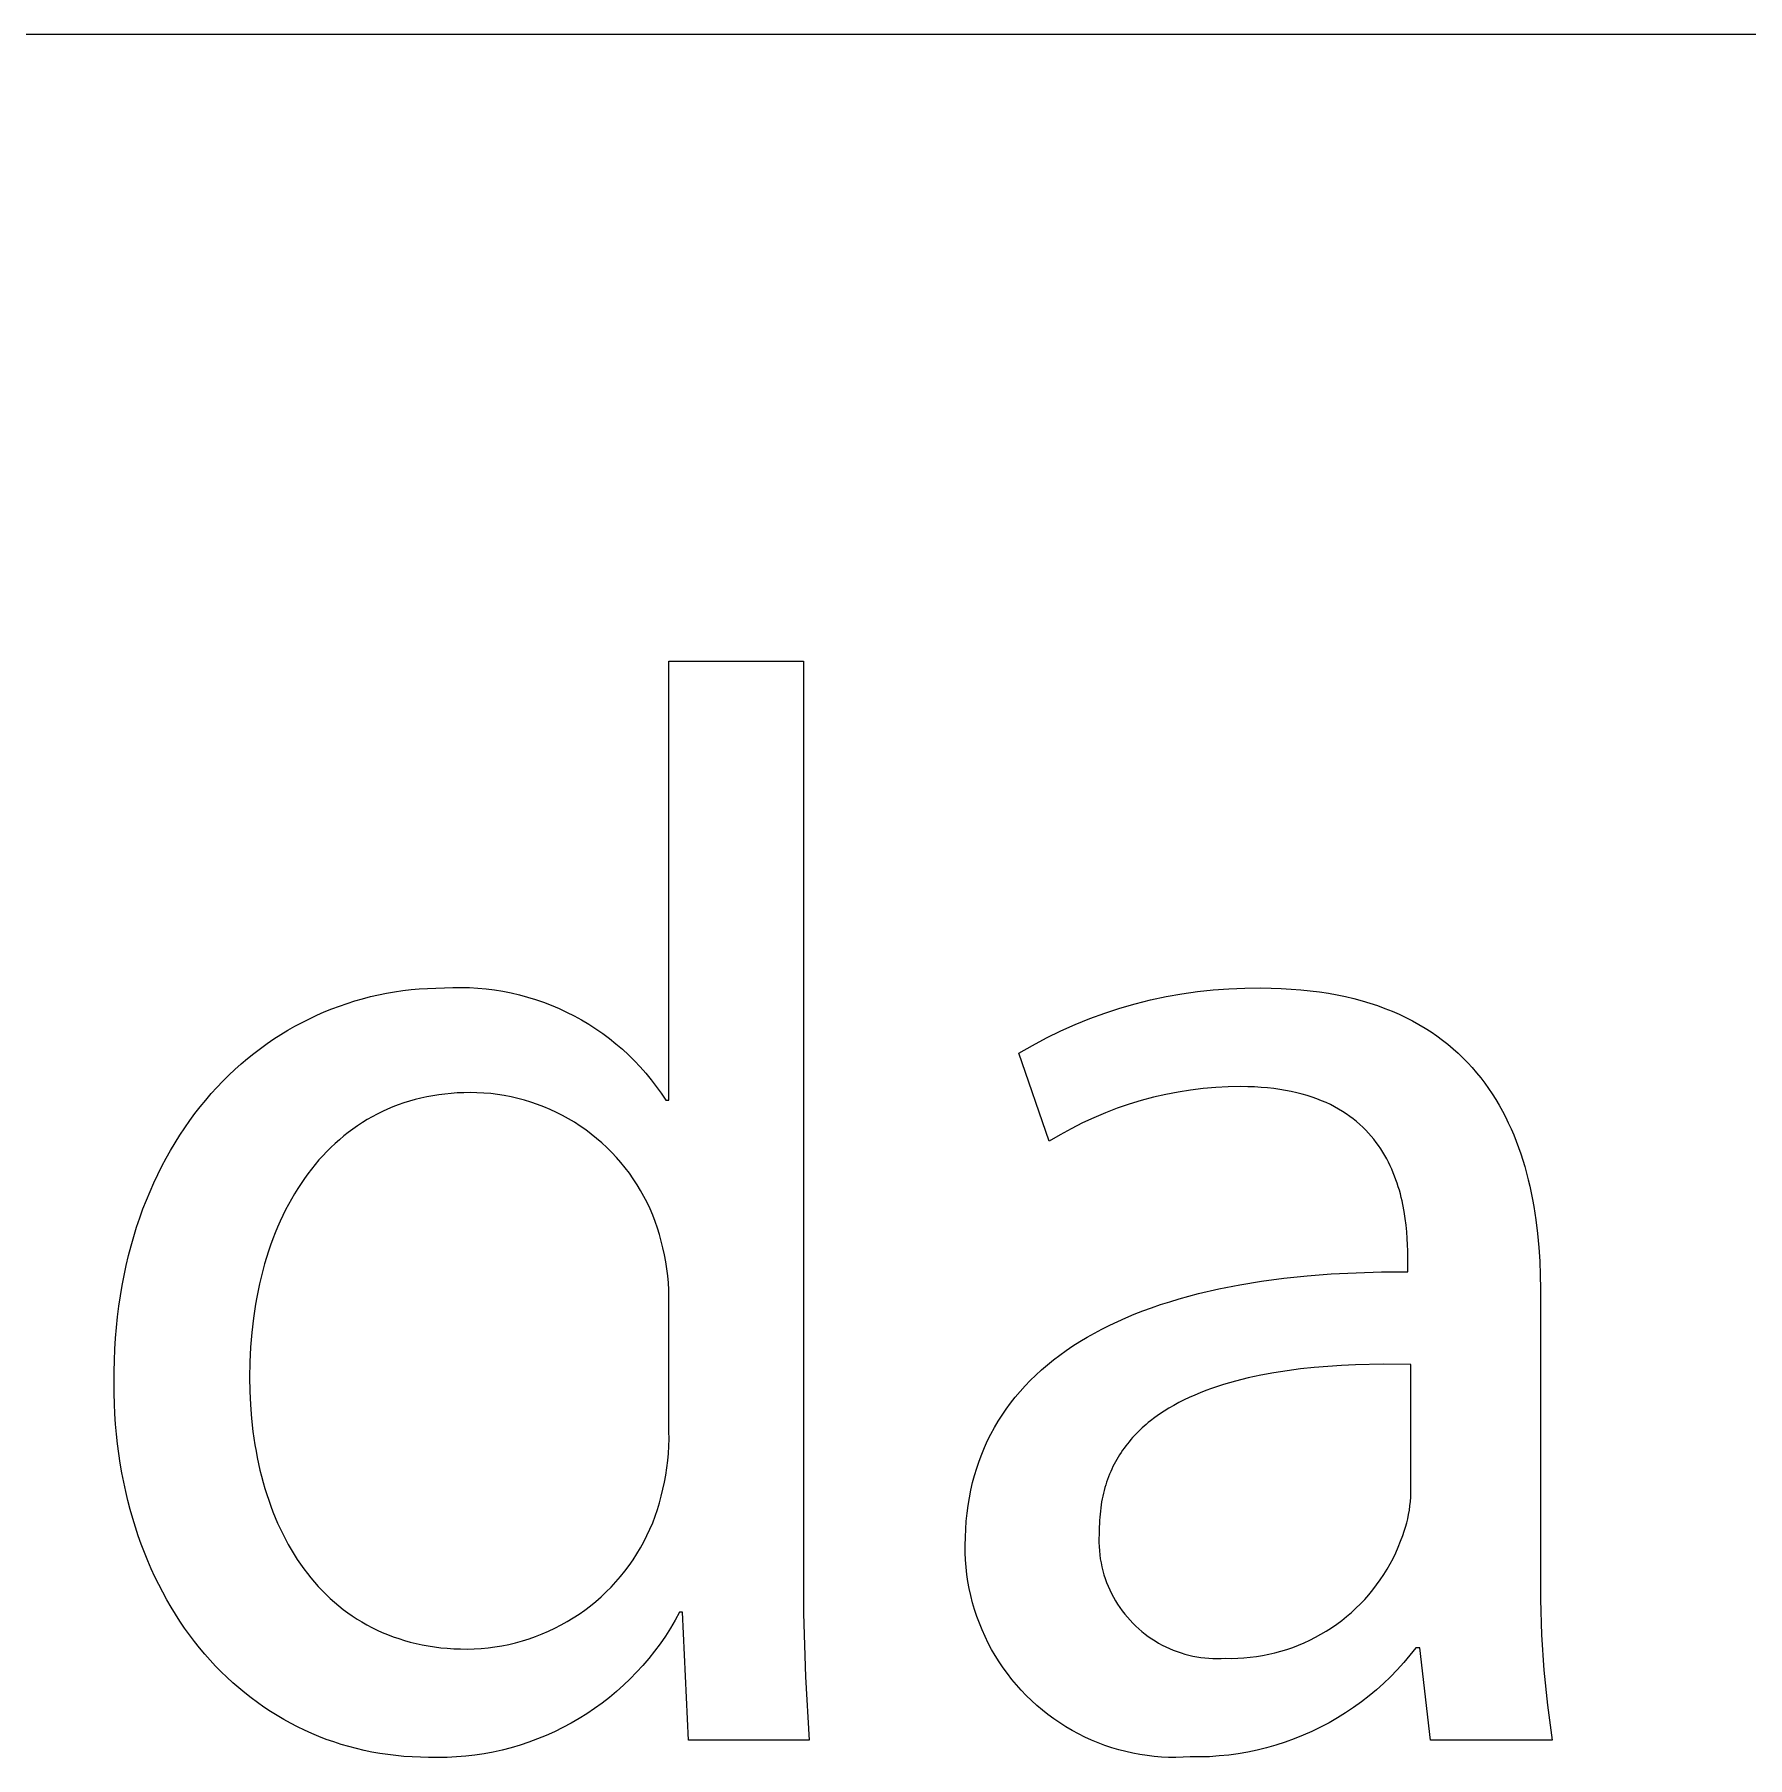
# Model space of a CAD drawing. Header units: millimetres. Extents: x 1383 to 4664, y -160 to 2132.
# Drawn here: x 4556.97 to 4593.97, y 169.63 to 206.84 of the extents above; entities that cross this region are included whole.
import ezdxf

# ---------------------------------------------------------------- set-up
doc = ezdxf.new("R2010")
doc.units = ezdxf.units.MM
doc.header["$MEASUREMENT"] = 0
doc.layers.add('Domyślny', color=7, linetype='Continuous', true_color=0x000000)

msp = doc.modelspace()

# ---------------------------------------------------------------- linework, layer by layer
at = {"layer": 'Domyślny', "color": 18, "lineweight": 15, "true_color": 0x000000}
for p, q in [((4660.842, 206.844), (3424.001, 206.844)), ((4570.671, 183.826), (4570.671, 193.31)), ((4570.671, 193.31), (4573.577, 193.31)), ((4573.577, 193.31), (4573.577, 174.113)), ((4564.226, 186.063), (4564.398, 186.102)), ((4564.398, 186.102), (4564.572, 186.137)), ((4564.572, 186.137), (4564.747, 186.167)), ((4564.747, 186.167), (4564.923, 186.193)), ((4564.923, 186.193), (4565.1, 186.214)), ((4565.1, 186.214), (4565.279, 186.231)), ((4565.279, 186.231), (4565.458, 186.242)), ((4565.458, 186.242), (4565.638, 186.249)), ((4565.638, 186.249), (4565.82, 186.252)), ((4565.82, 186.252), (4566.001, 186.26)), ((4566.001, 186.26), (4566.183, 186.262)), ((4566.183, 186.262), (4566.364, 186.258)), ((4566.364, 186.258), (4566.545, 186.247)), ((4566.545, 186.247), (4566.726, 186.23)), ((4566.726, 186.23), (4566.906, 186.208)), ((4566.906, 186.208), (4567.085, 186.179)), ((4567.085, 186.179), (4567.263, 186.143)), ((4567.263, 186.143), (4567.44, 186.102)), ((4567.44, 186.102), (4567.615, 186.055)), ((4581.41, 186.064), (4581.747, 186.125)), ((4581.747, 186.125), (4582.086, 186.173)), ((4582.086, 186.173), (4582.426, 186.21)), ((4582.426, 186.21), (4582.768, 186.235)), ((4582.768, 186.235), (4583.11, 186.248)), ((4583.11, 186.248), (4583.452, 186.25)), ((4583.452, 186.25), (4583.677, 186.247)), ((4583.677, 186.247), (4583.896, 186.24)), ((4583.896, 186.24), (4584.111, 186.228)), ((4584.111, 186.228), (4584.319, 186.212)), ((4584.319, 186.212), (4584.523, 186.191)), ((4584.523, 186.191), (4584.722, 186.165)), ((4584.722, 186.165), (4584.916, 186.135)), ((4584.916, 186.135), (4585.105, 186.101)), ((4585.105, 186.101), (4585.288, 186.063)), ((4563.064, 185.662), (4563.225, 185.733)), ((4563.225, 185.733), (4563.388, 185.799)), ((4563.388, 185.799), (4563.552, 185.86)), ((4563.552, 185.86), (4563.718, 185.917)), ((4563.718, 185.917), (4563.886, 185.97)), ((4563.886, 185.97), (4564.055, 186.019)), ((4564.055, 186.019), (4564.226, 186.063)), ((4567.615, 186.055), (4567.789, 186.002)), ((4567.789, 186.002), (4567.96, 185.943)), ((4567.96, 185.943), (4568.13, 185.878)), ((4568.13, 185.878), (4568.297, 185.807)), ((4568.297, 185.807), (4568.461, 185.73)), ((4568.461, 185.73), (4568.623, 185.648)), ((4579.766, 185.59), (4580.088, 185.708)), ((4580.088, 185.708), (4580.414, 185.814)), ((4580.414, 185.814), (4580.743, 185.909)), ((4580.743, 185.909), (4581.075, 185.993)), ((4581.075, 185.993), (4581.41, 186.064)), ((4585.288, 186.063), (4585.467, 186.02)), ((4585.467, 186.02), (4585.642, 185.974)), ((4585.642, 185.974), (4585.811, 185.923)), ((4585.811, 185.923), (4585.976, 185.869)), ((4585.976, 185.869), (4586.136, 185.81)), ((4586.136, 185.81), (4586.292, 185.748)), ((4586.292, 185.748), (4586.443, 185.682)), ((4562.289, 185.246), (4562.44, 185.338)), ((4562.44, 185.338), (4562.593, 185.425)), ((4562.593, 185.425), (4562.748, 185.508)), ((4562.748, 185.508), (4562.905, 185.587)), ((4562.905, 185.587), (4563.064, 185.662)), ((4568.623, 185.648), (4568.782, 185.561)), ((4568.782, 185.561), (4568.938, 185.468)), ((4568.938, 185.468), (4569.091, 185.37)), ((4569.091, 185.37), (4569.24, 185.266)), ((4579.136, 185.322), (4579.449, 185.462)), ((4579.449, 185.462), (4579.766, 185.59)), ((4586.443, 185.682), (4586.589, 185.613)), ((4586.589, 185.613), (4586.732, 185.54)), ((4586.732, 185.54), (4586.87, 185.464)), ((4586.87, 185.464), (4587.003, 185.384)), ((4587.003, 185.384), (4587.133, 185.302)), ((4561.849, 184.946), (4561.994, 185.05)), ((4561.994, 185.05), (4562.14, 185.15)), ((4562.14, 185.15), (4562.289, 185.246)), ((4569.24, 185.266), (4569.385, 185.158)), ((4569.385, 185.158), (4569.527, 185.044)), ((4569.527, 185.044), (4569.665, 184.926)), ((4578.23, 184.84), (4578.526, 185.011)), ((4578.526, 185.011), (4578.829, 185.172)), ((4578.829, 185.172), (4579.136, 185.322)), ((4587.133, 185.302), (4587.258, 185.215)), ((4587.258, 185.215), (4587.379, 185.126)), ((4587.379, 185.126), (4587.496, 185.034)), ((4587.496, 185.034), (4587.609, 184.939)), ((4561.297, 184.489), (4561.431, 184.609)), ((4561.431, 184.609), (4561.568, 184.726)), ((4561.568, 184.726), (4561.707, 184.838)), ((4561.707, 184.838), (4561.849, 184.946)), ((4569.665, 184.926), (4569.798, 184.803)), ((4569.798, 184.803), (4569.928, 184.676)), ((4569.928, 184.676), (4570.053, 184.544)), ((4578.885, 182.939), (4578.23, 184.84)), ((4587.609, 184.939), (4587.718, 184.841)), ((4587.718, 184.841), (4587.823, 184.74)), ((4587.823, 184.74), (4587.924, 184.636)), ((4587.924, 184.636), (4588.022, 184.53)), ((4560.909, 184.104), (4561.036, 184.237)), ((4561.036, 184.237), (4561.165, 184.365)), ((4561.165, 184.365), (4561.297, 184.489)), ((4570.053, 184.544), (4570.173, 184.409)), ((4570.173, 184.409), (4570.288, 184.269)), ((4570.288, 184.269), (4570.399, 184.125)), ((4588.022, 184.53), (4588.116, 184.421)), ((4588.116, 184.421), (4588.206, 184.309)), ((4588.206, 184.309), (4588.292, 184.196)), ((4560.665, 183.828), (4560.786, 183.968)), ((4560.786, 183.968), (4560.909, 184.104)), ((4565.313, 183.871), (4565.188, 183.839)), ((4565.439, 183.898), (4565.313, 183.871)), ((4565.568, 183.922), (4565.439, 183.898)), ((4565.698, 183.943), (4565.568, 183.922)), ((4565.83, 183.96), (4565.698, 183.943)), ((4565.964, 183.973), (4565.83, 183.96)), ((4566.1, 183.983), (4565.964, 183.973)), ((4566.238, 183.988), (4566.1, 183.983)), ((4566.377, 183.99), (4566.238, 183.988)), ((4566.525, 183.988), (4566.377, 183.99)), ((4566.673, 183.98), (4566.525, 183.988)), ((4566.821, 183.968), (4566.673, 183.98)), ((4566.968, 183.95), (4566.821, 183.968)), ((4567.115, 183.927), (4566.968, 183.95)), ((4567.26, 183.899), (4567.115, 183.927)), ((4567.405, 183.866), (4567.26, 183.899)), ((4567.548, 183.828), (4567.405, 183.866)), ((4570.399, 184.125), (4570.505, 183.977)), ((4570.505, 183.977), (4570.605, 183.826)), ((4581.136, 183.89), (4580.873, 183.82)), ((4581.402, 183.951), (4581.136, 183.89)), ((4581.67, 184.002), (4581.402, 183.951)), ((4581.939, 184.045), (4581.67, 184.002)), ((4582.21, 184.078), (4581.939, 184.045)), ((4582.481, 184.101), (4582.21, 184.078)), ((4582.753, 184.115), (4582.481, 184.101)), ((4583.026, 184.119), (4582.753, 184.115)), ((4583.176, 184.117), (4583.026, 184.119)), ((4583.322, 184.112), (4583.176, 184.117)), ((4583.464, 184.104), (4583.322, 184.112)), ((4583.601, 184.092), (4583.464, 184.104)), ((4583.735, 184.077), (4583.601, 184.092)), ((4583.865, 184.06), (4583.735, 184.077)), ((4583.991, 184.039), (4583.865, 184.06)), ((4584.113, 184.015), (4583.991, 184.039)), ((4584.231, 183.989), (4584.113, 184.015)), ((4584.346, 183.959), (4584.231, 183.989)), ((4584.456, 183.927), (4584.346, 183.959)), ((4584.564, 183.893), (4584.456, 183.927)), ((4584.668, 183.856), (4584.564, 183.893)), ((4584.768, 183.816), (4584.668, 183.856)), ((4588.292, 184.196), (4588.375, 184.079)), ((4588.375, 184.079), (4588.455, 183.961)), ((4588.455, 183.961), (4588.531, 183.84)), ((4588.531, 183.84), (4588.604, 183.718)), ((4560.321, 183.385), (4560.432, 183.537)), ((4560.432, 183.537), (4560.547, 183.685)), ((4560.547, 183.685), (4560.665, 183.828)), ((4564.37, 183.525), (4564.261, 183.467)), ((4564.481, 183.58), (4564.37, 183.525)), ((4564.594, 183.632), (4564.481, 183.58)), ((4564.709, 183.68), (4564.594, 183.632)), ((4564.826, 183.725), (4564.709, 183.68)), ((4564.945, 183.766), (4564.826, 183.725)), ((4565.066, 183.805), (4564.945, 183.766)), ((4565.188, 183.839), (4565.066, 183.805)), ((4567.69, 183.785), (4567.548, 183.828)), ((4567.83, 183.737), (4567.69, 183.785)), ((4567.969, 183.684), (4567.83, 183.737)), ((4568.105, 183.626), (4567.969, 183.684)), ((4568.24, 183.564), (4568.105, 183.626)), ((4568.372, 183.497), (4568.24, 183.564)), ((4568.502, 183.425), (4568.372, 183.497)), ((4570.605, 183.826), (4570.671, 183.826)), ((4580.099, 183.555), (4579.848, 183.449)), ((4580.354, 183.652), (4580.099, 183.555)), ((4580.612, 183.741), (4580.354, 183.652)), ((4580.873, 183.82), (4580.612, 183.741)), ((4584.865, 183.774), (4584.768, 183.816)), ((4584.958, 183.73), (4584.865, 183.774)), ((4585.049, 183.683), (4584.958, 183.73)), ((4585.136, 183.635), (4585.049, 183.683)), ((4585.22, 183.584), (4585.136, 183.635)), ((4585.3, 183.532), (4585.22, 183.584)), ((4585.378, 183.477), (4585.3, 183.532)), ((4585.452, 183.421), (4585.378, 183.477)), ((4588.604, 183.718), (4588.673, 183.593)), ((4588.673, 183.593), (4588.739, 183.466)), ((4560.107, 183.071), (4560.212, 183.23)), ((4560.212, 183.23), (4560.321, 183.385)), ((4563.746, 183.13), (4563.649, 183.054)), ((4563.845, 183.204), (4563.746, 183.13)), ((4563.946, 183.274), (4563.845, 183.204)), ((4564.049, 183.342), (4563.946, 183.274)), ((4564.154, 183.406), (4564.049, 183.342)), ((4564.261, 183.467), (4564.154, 183.406)), ((4568.629, 183.349), (4568.502, 183.425)), ((4568.753, 183.269), (4568.629, 183.349)), ((4568.875, 183.184), (4568.753, 183.269)), ((4568.994, 183.095), (4568.875, 183.184)), ((4579.358, 183.211), (4579.119, 183.079)), ((4579.601, 183.334), (4579.358, 183.211)), ((4579.848, 183.449), (4579.601, 183.334)), ((4585.524, 183.363), (4585.452, 183.421)), ((4585.593, 183.303), (4585.524, 183.363)), ((4585.659, 183.242), (4585.593, 183.303)), ((4585.722, 183.179), (4585.659, 183.242)), ((4585.782, 183.115), (4585.722, 183.179)), ((4585.84, 183.049), (4585.782, 183.115)), ((4588.739, 183.466), (4588.802, 183.338)), ((4588.802, 183.338), (4588.862, 183.208)), ((4588.862, 183.208), (4588.918, 183.076)), ((4559.81, 182.573), (4559.906, 182.742)), ((4559.906, 182.742), (4560.004, 182.909)), ((4560.004, 182.909), (4560.107, 183.071)), ((4563.371, 182.807), (4563.283, 182.719)), ((4563.462, 182.892), (4563.371, 182.807)), ((4563.554, 182.974), (4563.462, 182.892)), ((4563.649, 183.054), (4563.554, 182.974)), ((4569.109, 183.002), (4568.994, 183.095)), ((4569.221, 182.905), (4569.109, 183.002)), ((4569.33, 182.804), (4569.221, 182.905)), ((4569.435, 182.7), (4569.33, 182.804)), ((4579.119, 183.079), (4578.885, 182.939)), ((4585.895, 182.983), (4585.84, 183.049)), ((4585.948, 182.914), (4585.895, 182.983)), ((4585.998, 182.845), (4585.948, 182.914)), ((4586.046, 182.775), (4585.998, 182.845)), ((4586.091, 182.704), (4586.046, 182.775)), ((4588.918, 183.076), (4588.972, 182.942)), ((4588.972, 182.942), (4589.022, 182.807)), ((4589.022, 182.807), (4589.07, 182.67)), ((4559.629, 182.222), (4559.718, 182.399)), ((4559.718, 182.399), (4559.81, 182.573)), ((4563.03, 182.438), (4562.95, 182.339)), ((4563.112, 182.535), (4563.03, 182.438)), ((4563.196, 182.628), (4563.112, 182.535)), ((4563.283, 182.719), (4563.196, 182.628)), ((4569.536, 182.592), (4569.435, 182.7)), ((4569.634, 182.48), (4569.536, 182.592)), ((4569.727, 182.365), (4569.634, 182.48)), ((4569.817, 182.247), (4569.727, 182.365)), ((4586.134, 182.632), (4586.091, 182.704)), ((4586.175, 182.559), (4586.134, 182.632)), ((4586.213, 182.486), (4586.175, 182.559)), ((4586.25, 182.411), (4586.213, 182.486)), ((4586.284, 182.337), (4586.25, 182.411)), ((4589.07, 182.67), (4589.115, 182.532)), ((4589.115, 182.532), (4589.157, 182.393)), ((4589.157, 182.393), (4589.196, 182.252)), ((4559.463, 181.857), (4559.544, 182.041)), ((4559.544, 182.041), (4559.629, 182.222)), ((4562.724, 182.027), (4562.653, 181.918)), ((4562.797, 182.134), (4562.724, 182.027)), ((4562.873, 182.238), (4562.797, 182.134)), ((4562.95, 182.339), (4562.873, 182.238)), ((4569.902, 182.126), (4569.817, 182.247)), ((4569.983, 182.002), (4569.902, 182.126)), ((4570.06, 181.875), (4569.983, 182.002)), ((4586.316, 182.261), (4586.284, 182.337)), ((4586.346, 182.186), (4586.316, 182.261)), ((4586.375, 182.11), (4586.346, 182.186)), ((4586.401, 182.033), (4586.375, 182.11)), ((4586.426, 181.957), (4586.401, 182.033)), ((4589.196, 182.252), (4589.232, 182.11)), ((4589.232, 182.11), (4589.266, 181.968)), ((4559.311, 181.478), (4559.385, 181.669)), ((4559.385, 181.669), (4559.463, 181.857)), ((4562.517, 181.692), (4562.453, 181.576)), ((4562.584, 181.806), (4562.517, 181.692)), ((4562.653, 181.918), (4562.584, 181.806)), ((4570.132, 181.745), (4570.06, 181.875)), ((4570.2, 181.614), (4570.132, 181.745)), ((4570.263, 181.479), (4570.2, 181.614)), ((4586.449, 181.88), (4586.426, 181.957)), ((4586.47, 181.804), (4586.449, 181.88)), ((4586.49, 181.727), (4586.47, 181.804)), ((4586.508, 181.651), (4586.49, 181.727)), ((4586.525, 181.575), (4586.508, 181.651)), ((4589.266, 181.968), (4589.297, 181.824)), ((4589.297, 181.824), (4589.326, 181.679)), ((4589.326, 181.679), (4589.352, 181.533)), ((4559.174, 181.085), (4559.241, 181.283)), ((4559.241, 181.283), (4559.311, 181.478)), ((4562.331, 181.336), (4562.274, 181.213)), ((4562.391, 181.457), (4562.331, 181.336)), ((4562.453, 181.576), (4562.391, 181.457)), ((4570.321, 181.343), (4570.263, 181.479)), ((4570.375, 181.205), (4570.321, 181.343)), ((4586.553, 181.423), (4586.525, 181.575)), ((4586.577, 181.274), (4586.553, 181.423)), ((4586.596, 181.126), (4586.577, 181.274)), ((4589.352, 181.533), (4589.398, 181.24)), ((4589.398, 181.24), (4589.434, 180.944)), ((4559.053, 180.678), (4559.112, 180.883)), ((4559.112, 180.883), (4559.174, 181.085)), ((4562.166, 180.959), (4562.115, 180.829)), ((4562.219, 181.087), (4562.166, 180.959)), ((4562.274, 181.213), (4562.219, 181.087)), ((4570.423, 181.065), (4570.375, 181.205)), ((4570.467, 180.923), (4570.423, 181.065)), ((4570.506, 180.78), (4570.467, 180.923)), ((4586.61, 180.982), (4586.596, 181.126)), ((4586.62, 180.842), (4586.61, 180.982)), ((4589.434, 180.944), (4589.461, 180.646)), ((4558.999, 180.47), (4559.053, 180.678)), ((4562.021, 180.563), (4561.978, 180.427)), ((4562.067, 180.697), (4562.021, 180.563)), ((4562.115, 180.829), (4562.067, 180.697)), ((4570.54, 180.636), (4570.506, 180.78)), ((4570.574, 180.487), (4570.54, 180.636)), ((4586.627, 180.705), (4586.62, 180.842)), ((4586.631, 180.574), (4586.627, 180.705)), ((4586.632, 180.448), (4586.631, 180.574)), ((4589.461, 180.646), (4589.48, 180.347)), ((4558.903, 180.043), (4558.949, 180.258)), ((4558.949, 180.258), (4558.999, 180.47)), ((4561.898, 180.149), (4561.862, 180.007)), ((4561.937, 180.289), (4561.898, 180.149)), ((4561.978, 180.427), (4561.937, 180.289)), ((4570.603, 180.337), (4570.574, 180.487)), ((4570.627, 180.186), (4570.603, 180.337)), ((4570.646, 180.034), (4570.627, 180.186)), ((4586.064, 180.117), (4586.632, 180.12)), ((4586.632, 180.12), (4586.632, 180.448)), ((4589.48, 180.347), (4589.491, 180.048)), ((4558.823, 179.604), (4558.861, 179.825)), ((4558.861, 179.825), (4558.903, 180.043)), ((4561.828, 179.863), (4561.796, 179.717)), ((4561.862, 180.007), (4561.828, 179.863)), ((4570.66, 179.882), (4570.646, 180.034)), ((4570.669, 179.729), (4570.66, 179.882)), ((4582.112, 179.649), (4582.547, 179.75)), ((4582.547, 179.75), (4583, 179.839)), ((4583, 179.839), (4583.469, 179.915)), ((4583.469, 179.915), (4583.955, 179.98)), ((4583.955, 179.98), (4584.458, 180.033)), ((4584.458, 180.033), (4584.977, 180.073)), ((4584.977, 180.073), (4585.512, 180.101)), ((4585.512, 180.101), (4586.064, 180.117)), ((4589.491, 180.048), (4589.494, 179.749)), ((4589.494, 179.749), (4589.494, 173.805)), ((4558.761, 179.151), (4558.79, 179.379)), ((4558.79, 179.379), (4558.823, 179.604)), ((4561.741, 179.42), (4561.717, 179.269)), ((4561.767, 179.569), (4561.741, 179.42)), ((4561.796, 179.717), (4561.767, 179.569)), ((4570.672, 179.576), (4570.669, 179.729)), ((4570.671, 179.423), (4570.672, 179.576)), ((4570.671, 176.67), (4570.671, 179.423)), ((4581.098, 179.345), (4581.292, 179.412)), ((4581.292, 179.412), (4581.491, 179.475)), ((4581.491, 179.475), (4581.693, 179.536)), ((4581.693, 179.536), (4581.9, 179.594)), ((4581.9, 179.594), (4582.112, 179.649)), ((4558.737, 178.92), (4558.761, 179.151)), ((4561.695, 179.116), (4561.66, 178.806)), ((4561.717, 179.269), (4561.695, 179.116)), ((4580.193, 178.968), (4580.365, 179.049)), ((4580.365, 179.049), (4580.542, 179.128)), ((4580.542, 179.128), (4580.723, 179.203)), ((4580.723, 179.203), (4580.908, 179.275)), ((4580.908, 179.275), (4581.098, 179.345)), ((4558.702, 178.449), (4558.717, 178.686)), ((4558.717, 178.686), (4558.737, 178.92)), ((4561.66, 178.806), (4561.634, 178.489)), ((4579.549, 178.615), (4579.703, 178.708)), ((4579.703, 178.708), (4579.862, 178.797)), ((4579.862, 178.797), (4580.025, 178.884)), ((4580.025, 178.884), (4580.193, 178.968)), ((4558.692, 178.208), (4558.702, 178.449)), ((4561.634, 178.489), (4561.619, 178.167)), ((4578.977, 178.217), (4579.113, 178.32)), ((4579.113, 178.32), (4579.254, 178.421)), ((4579.254, 178.421), (4579.399, 178.52)), ((4579.399, 178.52), (4579.549, 178.615)), ((4558.685, 177.719), (4558.686, 177.965)), ((4558.686, 177.965), (4558.692, 178.208)), ((4561.619, 178.167), (4561.613, 177.839)), ((4578.477, 177.773), (4578.595, 177.888)), ((4578.595, 177.888), (4578.718, 178.001)), ((4578.718, 178.001), (4578.845, 178.11)), ((4578.845, 178.11), (4578.977, 178.217)), ((4583.456, 177.887), (4583.18, 177.828)), ((4583.737, 177.939), (4583.456, 177.887)), ((4584.023, 177.984), (4583.737, 177.939)), ((4584.313, 178.022), (4584.023, 177.984)), ((4584.607, 178.053), (4584.313, 178.022)), ((4584.904, 178.078), (4584.607, 178.053)), ((4585.202, 178.098), (4584.904, 178.078)), ((4585.501, 178.112), (4585.202, 178.098)), ((4586.101, 178.125), (4585.501, 178.112)), ((4586.697, 178.121), (4586.101, 178.125)), ((4586.697, 175.346), (4586.697, 178.121)), ((4558.687, 177.493), (4558.685, 177.719)), ((4561.613, 177.839), (4561.618, 177.54)), ((4561.618, 177.54), (4561.632, 177.245)), ((4578.151, 177.412), (4578.255, 177.535)), ((4578.255, 177.535), (4578.364, 177.656)), ((4578.364, 177.656), (4578.477, 177.773)), ((4582.27, 177.556), (4582.148, 177.509)), ((4582.394, 177.602), (4582.27, 177.556)), ((4582.52, 177.645), (4582.394, 177.602)), ((4582.648, 177.685), (4582.52, 177.645)), ((4582.779, 177.724), (4582.648, 177.685)), ((4582.911, 177.761), (4582.779, 177.724)), ((4583.18, 177.828), (4582.911, 177.761)), ((4558.694, 177.271), (4558.687, 177.493)), ((4558.705, 177.05), (4558.694, 177.271)), ((4561.632, 177.245), (4561.655, 176.954)), ((4577.867, 177.026), (4577.957, 177.157)), ((4577.957, 177.157), (4578.052, 177.286)), ((4578.052, 177.286), (4578.151, 177.412)), ((4581.468, 177.174), (4581.365, 177.109)), ((4581.575, 177.236), (4581.468, 177.174)), ((4581.684, 177.295), (4581.575, 177.236)), ((4581.797, 177.352), (4581.684, 177.295)), ((4581.911, 177.407), (4581.797, 177.352)), ((4582.028, 177.459), (4581.911, 177.407)), ((4582.148, 177.509), (4582.028, 177.459)), ((4558.719, 176.832), (4558.705, 177.05)), ((4558.738, 176.616), (4558.719, 176.832)), ((4561.655, 176.954), (4561.687, 176.668)), ((4577.702, 176.755), (4577.782, 176.892)), ((4577.782, 176.892), (4577.867, 177.026)), ((4580.935, 176.786), (4580.892, 176.747)), ((4580.98, 176.825), (4580.935, 176.786)), ((4581.025, 176.863), (4580.98, 176.825)), ((4581.071, 176.9), (4581.025, 176.863)), ((4581.166, 176.972), (4581.071, 176.9)), ((4581.264, 177.042), (4581.166, 176.972)), ((4581.365, 177.109), (4581.264, 177.042)), ((4558.762, 176.403), (4558.738, 176.616)), ((4558.789, 176.193), (4558.762, 176.403)), ((4561.687, 176.668), (4561.728, 176.386)), ((4570.674, 176.513), (4570.671, 176.67)), ((4570.671, 176.356), (4570.674, 176.513)), ((4577.489, 176.329), (4577.555, 176.474)), ((4577.555, 176.474), (4577.626, 176.616)), ((4577.626, 176.616), (4577.702, 176.755)), ((4580.574, 176.406), (4580.539, 176.36)), ((4580.611, 176.451), (4580.574, 176.406)), ((4580.648, 176.496), (4580.611, 176.451)), ((4580.687, 176.539), (4580.648, 176.496)), ((4580.726, 176.582), (4580.687, 176.539)), ((4580.766, 176.624), (4580.726, 176.582)), ((4580.807, 176.666), (4580.766, 176.624)), ((4580.849, 176.707), (4580.807, 176.666)), ((4580.892, 176.747), (4580.849, 176.707)), ((4558.82, 175.985), (4558.789, 176.193)), ((4561.728, 176.386), (4561.752, 176.246)), ((4561.752, 176.246), (4561.778, 176.109)), ((4561.778, 176.109), (4561.807, 175.972)), ((4570.629, 175.887), (4570.649, 176.042)), ((4570.649, 176.042), (4570.662, 176.199)), ((4570.662, 176.199), (4570.671, 176.356)), ((4577.319, 175.879), (4577.371, 176.032)), ((4577.371, 176.032), (4577.428, 176.182)), ((4577.428, 176.182), (4577.489, 176.329)), ((4580.346, 176.069), (4580.317, 176.017)), ((4580.376, 176.119), (4580.346, 176.069)), ((4580.406, 176.169), (4580.376, 176.119)), ((4580.438, 176.218), (4580.406, 176.169)), ((4580.471, 176.266), (4580.438, 176.218)), ((4580.504, 176.313), (4580.471, 176.266)), ((4580.539, 176.36), (4580.504, 176.313)), ((4558.855, 175.779), (4558.82, 175.985)), ((4558.894, 175.577), (4558.855, 175.779)), ((4561.807, 175.972), (4561.838, 175.837)), ((4561.838, 175.837), (4561.871, 175.704)), ((4561.871, 175.704), (4561.906, 175.572)), ((4570.575, 175.577), (4570.605, 175.731)), ((4570.605, 175.731), (4570.629, 175.887)), ((4577.23, 175.566), (4577.272, 175.724)), ((4577.272, 175.724), (4577.319, 175.879)), ((4580.168, 175.693), (4580.147, 175.636)), ((4580.19, 175.749), (4580.168, 175.693)), ((4580.213, 175.804), (4580.19, 175.749)), ((4580.238, 175.859), (4580.213, 175.804)), ((4580.263, 175.913), (4580.238, 175.859)), ((4580.29, 175.965), (4580.263, 175.913)), ((4580.317, 176.017), (4580.29, 175.965)), ((4558.937, 175.377), (4558.894, 175.577)), ((4558.984, 175.179), (4558.937, 175.377)), ((4561.906, 175.572), (4561.944, 175.441)), ((4561.944, 175.441), (4561.984, 175.312)), ((4561.984, 175.312), (4562.027, 175.185)), ((4570.506, 175.277), (4570.54, 175.424)), ((4570.54, 175.424), (4570.575, 175.577)), ((4577.161, 175.242), (4577.193, 175.405)), ((4577.193, 175.405), (4577.23, 175.566)), ((4580.058, 175.339), (4580.043, 175.277)), ((4580.073, 175.4), (4580.058, 175.339)), ((4580.09, 175.46), (4580.073, 175.4)), ((4580.108, 175.52), (4580.09, 175.46)), ((4580.126, 175.578), (4580.108, 175.52)), ((4580.147, 175.636), (4580.126, 175.578)), ((4586.694, 175.252), (4586.697, 175.346)), ((4559.034, 174.985), (4558.984, 175.179)), ((4559.088, 174.793), (4559.034, 174.985)), ((4562.027, 175.185), (4562.071, 175.059)), ((4562.071, 175.059), (4562.118, 174.936)), ((4562.118, 174.936), (4562.168, 174.814)), ((4570.374, 174.843), (4570.423, 174.986)), ((4570.423, 174.986), (4570.467, 175.131)), ((4570.467, 175.131), (4570.506, 175.277)), ((4577.111, 174.908), (4577.134, 175.076)), ((4577.134, 175.076), (4577.161, 175.242)), ((4579.99, 174.954), (4579.983, 174.887)), ((4579.998, 175.02), (4579.99, 174.954)), ((4580.008, 175.086), (4579.998, 175.02)), ((4580.018, 175.15), (4580.008, 175.086)), ((4580.03, 175.214), (4580.018, 175.15)), ((4580.043, 175.277), (4580.03, 175.214)), ((4586.649, 174.879), (4586.665, 174.972)), ((4586.665, 174.972), (4586.677, 175.065)), ((4586.677, 175.065), (4586.687, 175.158)), ((4586.687, 175.158), (4586.694, 175.252)), ((4559.146, 174.604), (4559.088, 174.793)), ((4559.208, 174.418), (4559.146, 174.604)), ((4562.168, 174.814), (4562.219, 174.694)), ((4562.219, 174.694), (4562.273, 174.576)), ((4562.273, 174.576), (4562.329, 174.459)), ((4570.197, 174.425), (4570.261, 174.562)), ((4570.261, 174.562), (4570.32, 174.702)), ((4570.32, 174.702), (4570.374, 174.843)), ((4577.074, 174.388), (4577.081, 174.564)), ((4577.081, 174.564), (4577.094, 174.737)), ((4577.094, 174.737), (4577.111, 174.908)), ((4579.967, 174.537), (4579.961, 174.449)), ((4579.969, 174.68), (4579.967, 174.609)), ((4579.967, 174.609), (4579.967, 174.537)), ((4579.973, 174.75), (4579.969, 174.68)), ((4579.977, 174.819), (4579.973, 174.75)), ((4579.983, 174.887), (4579.977, 174.819)), ((4586.554, 174.516), (4586.582, 174.606)), ((4586.582, 174.606), (4586.607, 174.696)), ((4586.607, 174.696), (4586.629, 174.787)), ((4586.629, 174.787), (4586.649, 174.879)), ((4559.273, 174.235), (4559.208, 174.418)), ((4559.341, 174.055), (4559.273, 174.235)), ((4562.329, 174.459), (4562.388, 174.345)), ((4562.388, 174.345), (4562.448, 174.233)), ((4562.448, 174.233), (4562.511, 174.123)), ((4570.056, 174.158), (4570.129, 174.29)), ((4570.129, 174.29), (4570.197, 174.425)), ((4577.071, 174.209), (4577.074, 174.388)), ((4577.073, 174.053), (4577.071, 174.209)), ((4579.961, 174.449), (4579.958, 174.361)), ((4579.958, 174.361), (4579.958, 174.273)), ((4579.958, 174.273), (4579.961, 174.185)), ((4579.961, 174.185), (4579.968, 174.097)), ((4586.371, 174.052), (4586.426, 174.176)), ((4586.426, 174.176), (4586.476, 174.301)), ((4586.476, 174.301), (4586.522, 174.428)), ((4586.522, 174.428), (4586.554, 174.516)), ((4559.413, 173.878), (4559.341, 174.055)), ((4559.489, 173.703), (4559.413, 173.878)), ((4562.511, 174.123), (4562.577, 174.015)), ((4562.577, 174.015), (4562.644, 173.909)), ((4562.644, 173.909), (4562.714, 173.806)), ((4562.714, 173.806), (4562.787, 173.705)), ((4569.81, 173.777), (4569.896, 173.901)), ((4569.896, 173.901), (4569.978, 174.028)), ((4569.978, 174.028), (4570.056, 174.158)), ((4573.577, 174.113), (4573.581, 172.743)), ((4577.079, 173.897), (4577.073, 174.053)), ((4577.091, 173.741), (4577.079, 173.897)), ((4579.968, 174.097), (4579.977, 174.01)), ((4579.977, 174.01), (4579.989, 173.922)), ((4579.989, 173.922), (4580.005, 173.836)), ((4580.005, 173.836), (4580.023, 173.75)), ((4586.183, 173.695), (4586.25, 173.812)), ((4586.25, 173.812), (4586.313, 173.931)), ((4586.313, 173.931), (4586.371, 174.052)), ((4589.494, 173.805), (4589.495, 173.042)), ((4559.568, 173.532), (4559.489, 173.703)), ((4559.65, 173.365), (4559.568, 173.532)), ((4562.787, 173.705), (4562.861, 173.606)), ((4562.861, 173.606), (4562.938, 173.509)), ((4562.938, 173.509), (4563.017, 173.415)), ((4569.423, 173.312), (4569.525, 173.423)), ((4569.525, 173.423), (4569.624, 173.538)), ((4569.624, 173.538), (4569.719, 173.655)), ((4569.719, 173.655), (4569.81, 173.777)), ((4577.109, 173.586), (4577.091, 173.741)), ((4577.131, 173.432), (4577.109, 173.586)), ((4577.159, 173.278), (4577.131, 173.432)), ((4580.023, 173.75), (4580.044, 173.664)), ((4580.044, 173.664), (4580.068, 173.579)), ((4580.068, 173.579), (4580.095, 173.496)), ((4580.095, 173.496), (4580.125, 173.413)), ((4585.958, 173.358), (4586.037, 173.468)), ((4586.037, 173.468), (4586.112, 173.58)), ((4586.112, 173.58), (4586.183, 173.695)), ((4559.736, 173.2), (4559.65, 173.365)), ((4559.824, 173.038), (4559.736, 173.2)), ((4563.017, 173.415), (4563.098, 173.324)), ((4563.098, 173.324), (4563.182, 173.235)), ((4563.182, 173.235), (4563.268, 173.149)), ((4563.268, 173.149), (4563.356, 173.065)), ((4563.356, 173.065), (4563.447, 172.984)), ((4569.092, 173.002), (4569.206, 173.101)), ((4569.206, 173.101), (4569.316, 173.205)), ((4569.316, 173.205), (4569.423, 173.312)), ((4577.193, 173.126), (4577.159, 173.278)), ((4577.231, 172.974), (4577.193, 173.126)), ((4580.125, 173.413), (4580.158, 173.331)), ((4580.158, 173.331), (4580.193, 173.25)), ((4580.193, 173.25), (4580.232, 173.171)), ((4580.232, 173.171), (4580.273, 173.093)), ((4580.273, 173.093), (4580.316, 173.017)), ((4585.7, 173.046), (4585.79, 173.147)), ((4585.79, 173.147), (4585.876, 173.251)), ((4585.876, 173.251), (4585.958, 173.358)), ((4559.916, 172.88), (4559.824, 173.038)), ((4560.011, 172.725), (4559.916, 172.88)), ((4560.109, 172.573), (4560.011, 172.725)), ((4563.447, 172.984), (4563.54, 172.906)), ((4563.54, 172.906), (4563.635, 172.83)), ((4563.635, 172.83), (4563.733, 172.757)), ((4563.733, 172.757), (4563.832, 172.688)), ((4563.832, 172.688), (4563.934, 172.621)), ((4568.604, 172.644), (4568.731, 172.727)), ((4568.731, 172.727), (4568.854, 172.814)), ((4568.854, 172.814), (4568.975, 172.906)), ((4568.975, 172.906), (4569.092, 173.002)), ((4570.9, 172.769), (4570.804, 172.594)), ((4570.966, 172.769), (4570.9, 172.769)), ((4571.097, 170.005), (4570.966, 172.769)), ((4573.581, 172.743), (4573.621, 171.373)), ((4577.275, 172.825), (4577.231, 172.974)), ((4577.323, 172.676), (4577.275, 172.825)), ((4577.377, 172.53), (4577.323, 172.676)), ((4580.316, 173.017), (4580.363, 172.942)), ((4580.363, 172.942), (4580.412, 172.869)), ((4580.412, 172.869), (4580.463, 172.797)), ((4580.463, 172.797), (4580.517, 172.727)), ((4580.517, 172.727), (4580.573, 172.659)), ((4585.309, 172.675), (4585.412, 172.762)), ((4585.412, 172.762), (4585.511, 172.854)), ((4585.511, 172.854), (4585.607, 172.948)), ((4585.607, 172.948), (4585.7, 173.046)), ((4589.495, 173.042), (4589.521, 172.28)), ((4560.211, 172.425), (4560.109, 172.573)), ((4560.315, 172.279), (4560.211, 172.425)), ((4563.934, 172.621), (4564.039, 172.557)), ((4564.039, 172.557), (4564.146, 172.496)), ((4564.146, 172.496), (4564.255, 172.438)), ((4564.255, 172.438), (4564.366, 172.383)), ((4564.366, 172.383), (4564.479, 172.332)), ((4564.479, 172.332), (4564.595, 172.284)), ((4567.933, 172.298), (4568.072, 172.358)), ((4568.072, 172.358), (4568.209, 172.422)), ((4568.209, 172.422), (4568.343, 172.492)), ((4568.343, 172.492), (4568.475, 172.566)), ((4568.475, 172.566), (4568.604, 172.644)), ((4570.702, 172.422), (4570.594, 172.253)), ((4570.804, 172.594), (4570.702, 172.422)), ((4577.436, 172.385), (4577.377, 172.53)), ((4577.5, 172.243), (4577.436, 172.385)), ((4580.573, 172.659), (4580.631, 172.594)), ((4580.631, 172.594), (4580.692, 172.53)), ((4580.692, 172.53), (4580.755, 172.468)), ((4580.755, 172.468), (4580.82, 172.409)), ((4580.82, 172.409), (4580.887, 172.351)), ((4580.887, 172.351), (4580.956, 172.297)), ((4584.755, 172.291), (4584.871, 172.36)), ((4584.871, 172.36), (4584.985, 172.433)), ((4584.985, 172.433), (4585.096, 172.51)), ((4585.096, 172.51), (4585.204, 172.59)), ((4585.204, 172.59), (4585.309, 172.675)), ((4560.422, 172.138), (4560.315, 172.279)), ((4560.532, 172), (4560.422, 172.138)), ((4560.645, 171.865), (4560.532, 172)), ((4564.595, 172.284), (4564.714, 172.239)), ((4564.714, 172.239), (4564.834, 172.197)), ((4564.834, 172.197), (4564.957, 172.159)), ((4564.957, 172.159), (4565.082, 172.124)), ((4565.082, 172.124), (4565.209, 172.092)), ((4565.209, 172.092), (4565.339, 172.064)), ((4565.339, 172.064), (4565.471, 172.04)), ((4565.471, 172.04), (4565.605, 172.019)), ((4565.605, 172.019), (4565.742, 172.002)), ((4565.742, 172.002), (4565.881, 171.989)), ((4565.881, 171.989), (4566.022, 171.979)), ((4566.022, 171.979), (4566.166, 171.974)), ((4566.166, 171.974), (4566.312, 171.972)), ((4566.312, 171.972), (4566.463, 171.975)), ((4566.463, 171.975), (4566.614, 171.984)), ((4566.614, 171.984), (4566.764, 171.999)), ((4566.764, 171.999), (4566.914, 172.018)), ((4566.914, 172.018), (4567.064, 172.043)), ((4567.064, 172.043), (4567.212, 172.072)), ((4567.212, 172.072), (4567.359, 172.107)), ((4567.359, 172.107), (4567.505, 172.147)), ((4567.505, 172.147), (4567.649, 172.193)), ((4567.649, 172.193), (4567.792, 172.243)), ((4567.792, 172.243), (4567.933, 172.298)), ((4570.481, 172.088), (4570.362, 171.928)), ((4570.594, 172.253), (4570.481, 172.088)), ((4577.569, 172.102), (4577.5, 172.243)), ((4577.642, 171.965), (4577.569, 172.102)), ((4577.72, 171.83), (4577.642, 171.965)), ((4580.956, 172.297), (4581.026, 172.244)), ((4581.026, 172.244), (4581.099, 172.194)), ((4581.099, 172.194), (4581.173, 172.147)), ((4581.173, 172.147), (4581.249, 172.102)), ((4581.249, 172.102), (4581.326, 172.059)), ((4581.326, 172.059), (4581.405, 172.02)), ((4581.405, 172.02), (4581.485, 171.983)), ((4581.485, 171.983), (4581.566, 171.949)), ((4581.566, 171.949), (4581.648, 171.918)), ((4583.887, 171.924), (4584.016, 171.964)), ((4584.016, 171.964), (4584.144, 172.008)), ((4584.144, 172.008), (4584.27, 172.056)), ((4584.27, 172.056), (4584.394, 172.109)), ((4584.394, 172.109), (4584.517, 172.165)), ((4584.517, 172.165), (4584.637, 172.226)), ((4584.637, 172.226), (4584.755, 172.291)), ((4586.806, 172.002), (4586.678, 171.839)), ((4586.894, 172.002), (4586.806, 172.002)), ((4587.123, 170.003), (4586.894, 172.002)), ((4589.521, 172.28), (4589.571, 171.518)), ((4560.761, 171.734), (4560.645, 171.865)), ((4560.879, 171.606), (4560.761, 171.734)), ((4561.001, 171.482), (4560.879, 171.606)), ((4570.107, 171.619), (4569.972, 171.471)), ((4570.237, 171.771), (4570.107, 171.619)), ((4570.362, 171.928), (4570.237, 171.771)), ((4577.803, 171.697), (4577.72, 171.83)), ((4577.89, 171.568), (4577.803, 171.697)), ((4577.982, 171.441), (4577.89, 171.568)), ((4581.648, 171.918), (4581.732, 171.889)), ((4581.732, 171.889), (4581.816, 171.864)), ((4581.816, 171.864), (4581.901, 171.841)), ((4581.901, 171.841), (4581.987, 171.822)), ((4581.987, 171.822), (4582.073, 171.805)), ((4582.073, 171.805), (4582.16, 171.791)), ((4582.16, 171.791), (4582.248, 171.781)), ((4582.248, 171.781), (4582.335, 171.773)), ((4582.335, 171.773), (4582.423, 171.768)), ((4582.423, 171.768), (4582.511, 171.767)), ((4582.511, 171.767), (4582.599, 171.768)), ((4582.599, 171.768), (4582.687, 171.773)), ((4582.687, 171.773), (4582.822, 171.771)), ((4582.822, 171.771), (4582.957, 171.774)), ((4582.957, 171.774), (4583.092, 171.782)), ((4583.092, 171.782), (4583.226, 171.794)), ((4583.226, 171.794), (4583.36, 171.811)), ((4583.36, 171.811), (4583.493, 171.833)), ((4583.493, 171.833), (4583.626, 171.859)), ((4583.626, 171.859), (4583.757, 171.889)), ((4583.757, 171.889), (4583.887, 171.924)), ((4586.543, 171.68), (4586.404, 171.525)), ((4586.678, 171.839), (4586.543, 171.68)), ((4561.124, 171.362), (4561.001, 171.482)), ((4561.251, 171.246), (4561.124, 171.362)), ((4561.38, 171.133), (4561.251, 171.246)), ((4569.688, 171.19), (4569.539, 171.056)), ((4569.833, 171.328), (4569.688, 171.19)), ((4569.972, 171.471), (4569.833, 171.328)), ((4573.621, 171.373), (4573.697, 170.005)), ((4578.078, 171.318), (4577.982, 171.441)), ((4578.178, 171.198), (4578.078, 171.318)), ((4578.282, 171.082), (4578.178, 171.198)), ((4586.109, 171.232), (4585.953, 171.093)), ((4586.259, 171.376), (4586.109, 171.232)), ((4586.404, 171.525), (4586.259, 171.376)), ((4589.571, 171.518), (4589.646, 170.759)), ((4561.512, 171.024), (4561.38, 171.133)), ((4561.646, 170.918), (4561.512, 171.024)), ((4561.782, 170.817), (4561.646, 170.918)), ((4561.921, 170.719), (4561.782, 170.817)), ((4569.385, 170.928), (4569.227, 170.806)), ((4569.539, 171.056), (4569.385, 170.928)), ((4578.39, 170.97), (4578.282, 171.082)), ((4578.502, 170.861), (4578.39, 170.97)), ((4578.618, 170.756), (4578.502, 170.861)), ((4585.629, 170.832), (4585.46, 170.71)), ((4585.794, 170.96), (4585.629, 170.832)), ((4585.953, 171.093), (4585.794, 170.96)), ((4562.062, 170.626), (4561.921, 170.719)), ((4562.206, 170.536), (4562.062, 170.626)), ((4562.351, 170.45), (4562.206, 170.536)), ((4562.499, 170.369), (4562.351, 170.45)), ((4568.729, 170.47), (4568.556, 170.37)), ((4568.899, 170.576), (4568.729, 170.47)), ((4569.065, 170.688), (4568.899, 170.576)), ((4569.227, 170.806), (4569.065, 170.688)), ((4578.737, 170.655), (4578.618, 170.756)), ((4578.859, 170.558), (4578.737, 170.655)), ((4578.985, 170.466), (4578.859, 170.558)), ((4579.114, 170.378), (4578.985, 170.466)), ((4585.111, 170.485), (4584.93, 170.381)), ((4585.288, 170.595), (4585.111, 170.485)), ((4585.46, 170.71), (4585.288, 170.595)), ((4589.646, 170.759), (4589.746, 170.003)), ((4562.649, 170.291), (4562.499, 170.369)), ((4562.801, 170.218), (4562.649, 170.291)), ((4562.956, 170.148), (4562.801, 170.218)), ((4563.112, 170.083), (4562.956, 170.148)), ((4563.27, 170.022), (4563.112, 170.083)), ((4568.018, 170.106), (4567.832, 170.03)), ((4568.2, 170.188), (4568.018, 170.106)), ((4568.38, 170.276), (4568.2, 170.188)), ((4568.556, 170.37), (4568.38, 170.276)), ((4579.246, 170.294), (4579.114, 170.378)), ((4579.381, 170.215), (4579.246, 170.294)), ((4579.518, 170.141), (4579.381, 170.215)), ((4579.658, 170.071), (4579.518, 170.141)), ((4579.8, 170.007), (4579.658, 170.071)), ((4584.369, 170.109), (4584.175, 170.032)), ((4584.559, 170.193), (4584.369, 170.109)), ((4584.746, 170.284), (4584.559, 170.193)), ((4584.93, 170.381), (4584.746, 170.284)), ((4563.43, 169.966), (4563.27, 170.022)), ((4563.592, 169.913), (4563.43, 169.966)), ((4563.755, 169.865), (4563.592, 169.913)), ((4563.921, 169.822), (4563.755, 169.865)), ((4564.088, 169.783), (4563.921, 169.822)), ((4564.257, 169.748), (4564.088, 169.783)), ((4564.427, 169.718), (4564.257, 169.748)), ((4564.599, 169.692), (4564.427, 169.718)), ((4566.677, 169.711), (4566.479, 169.681)), ((4566.874, 169.748), (4566.677, 169.711)), ((4567.069, 169.791), (4566.874, 169.748)), ((4567.263, 169.841), (4567.069, 169.791)), ((4567.455, 169.898), (4567.263, 169.841)), ((4567.645, 169.961), (4567.455, 169.898)), ((4567.832, 170.03), (4567.645, 169.961)), ((4573.697, 170.005), (4571.097, 170.005)), ((4579.944, 169.947), (4579.8, 170.007)), ((4580.09, 169.892), (4579.944, 169.947)), ((4580.238, 169.842), (4580.09, 169.892)), ((4580.388, 169.798), (4580.238, 169.842)), ((4580.539, 169.758), (4580.388, 169.798)), ((4580.691, 169.724), (4580.539, 169.758)), ((4580.845, 169.695), (4580.691, 169.724)), ((4582.97, 169.712), (4582.764, 169.684)), ((4583.176, 169.748), (4582.97, 169.712)), ((4583.379, 169.791), (4583.176, 169.748)), ((4583.581, 169.84), (4583.379, 169.791)), ((4583.781, 169.897), (4583.581, 169.84)), ((4583.98, 169.961), (4583.781, 169.897)), ((4584.175, 170.032), (4583.98, 169.961)), ((4589.746, 170.003), (4587.123, 170.003)), ((4564.773, 169.671), (4564.599, 169.692)), ((4564.948, 169.655), (4564.773, 169.671)), ((4565.124, 169.643), (4564.948, 169.655)), ((4565.302, 169.636), (4565.124, 169.643)), ((4565.481, 169.633), (4565.302, 169.636)), ((4565.681, 169.629), (4565.481, 169.633)), ((4565.881, 169.632), (4565.681, 169.629)), ((4566.081, 169.642), (4565.881, 169.632)), ((4566.281, 169.658), (4566.081, 169.642)), ((4566.479, 169.681), (4566.281, 169.658)), ((4580.999, 169.672), (4580.845, 169.695)), ((4581.154, 169.653), (4580.999, 169.672)), ((4581.31, 169.64), (4581.154, 169.653)), ((4581.465, 169.633), (4581.31, 169.64)), ((4581.622, 169.631), (4581.465, 169.633)), ((4581.778, 169.634), (4581.622, 169.631)), ((4581.933, 169.642), (4581.778, 169.634)), ((4582.142, 169.642), (4581.933, 169.642)), ((4582.35, 169.648), (4582.142, 169.642)), ((4582.557, 169.663), (4582.35, 169.648)), ((4582.764, 169.684), (4582.557, 169.663))]:
    msp.add_line(p, q, dxfattribs=at)

doc.saveas('drawing.dxf')
